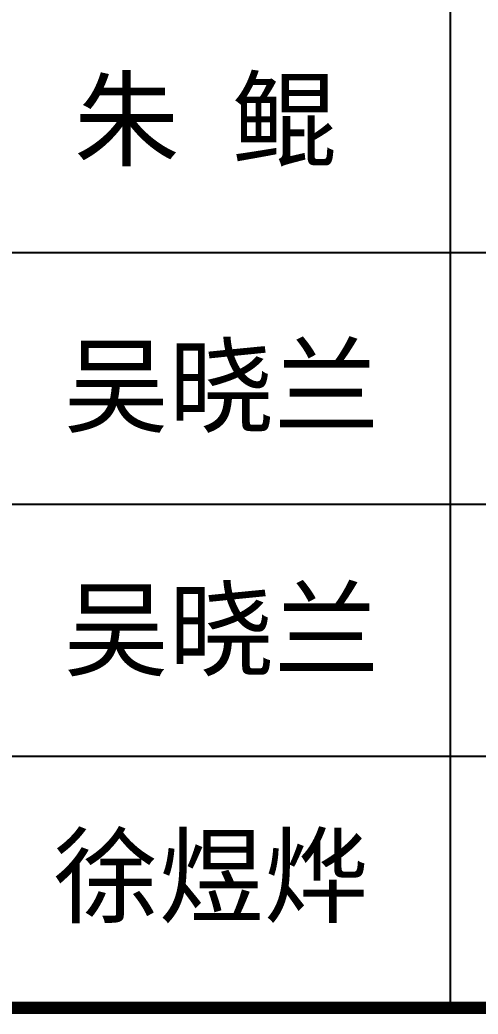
# Model space of a CAD drawing. Extents: x -417156 to 1571408, y 205758 to 1045562.
# Drawn here: x 1384781 to 1388418, y 902281 to 910179 of the extents above; entities that cross this region are included whole.
import ezdxf

# ---------------------------------------------------------------- set-up
doc = ezdxf.new("R2010")
doc.units = 0
doc.header["$LTSCALE"] = 1000
doc.header["$MEASUREMENT"] = 0
for name, color, linetype in [('PP-PM-TK', 7, 'CONTINUOUS'), ('PUB_TITLE', 4, 'CONTINUOUS'), ('签名', 255, 'CONTINUOUS')]:
    doc.layers.add(name, color=color, linetype=linetype)
doc.styles.add('-黑体', font='simhei.ttf', dxfattribs={"width": 0.8})

msp = doc.modelspace()

# ---------------------------------------------------------------- linework, layer by layer
at = {"layer": 'PP-PM-TK', "color": 4, "const_width": 40}
msp.add_lwpolyline([(1380797.9, 902331.3), (1391797.9, 902331.3)], dxfattribs=at)
at = {"layer": 'PUB_TITLE', "color": 4}
for p, q in [((1388197.8, 902331.3), (1388197.8, 916331.3)), ((1380797.9, 908331.3), (1391797.9, 908331.3)), ((1380797.9, 906331.3), (1391797.9, 906331.3)), ((1380797.9, 904331.3), (1391797.9, 904331.3)), ((1380797.9, 902331.3), (1391797.9, 902331.3))]:
    msp.add_line(p, q, dxfattribs=at)
at = {"layer": 'PUB_TITLE', "color": 4, "const_width": 100}
msp.add_lwpolyline([(1380797.9, 902331.3), (1391797.9, 902331.3)], dxfattribs=at)

# ---------------------------------------------------------------- texts
at = {"layer": '签名', "linetype": 'CONTINUOUS', "style": '-黑体'}
for s, p in [('朱 鲲', (1385210.2, 909082.2)), ('吴晓兰', (1385129, 906966.1)), ('吴晓兰', (1385129, 905031.9)), ('徐煜烨', (1385047.3, 903072.4))]:
    msp.add_text(s, height=612, dxfattribs=at).set_placement(p)

doc.saveas('drawing.dxf')
